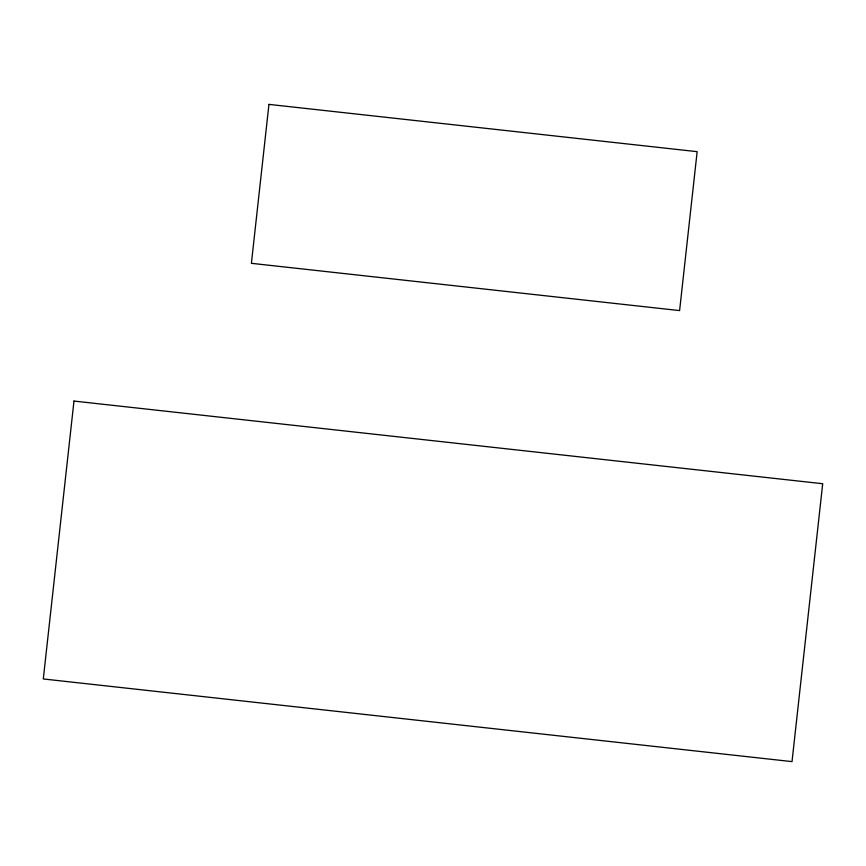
<?xml version="1.0" encoding="UTF-8"?>
<svg xmlns="http://www.w3.org/2000/svg" width="866" height="866" viewBox="0 0 866 866"><rect width="100%" height="100%" fill="white"/><g stroke="black" fill="none" stroke-linecap="round" stroke-linejoin="round"><path stroke-width="1.3" d="M73.978 401.066L43.3 678.955L792.022 761.615L822.7 483.726L73.978 401.066M268.947 104.385L251.4 263.318L679.604 310.591L697.152 151.669L268.947 104.385"/></g></svg>
